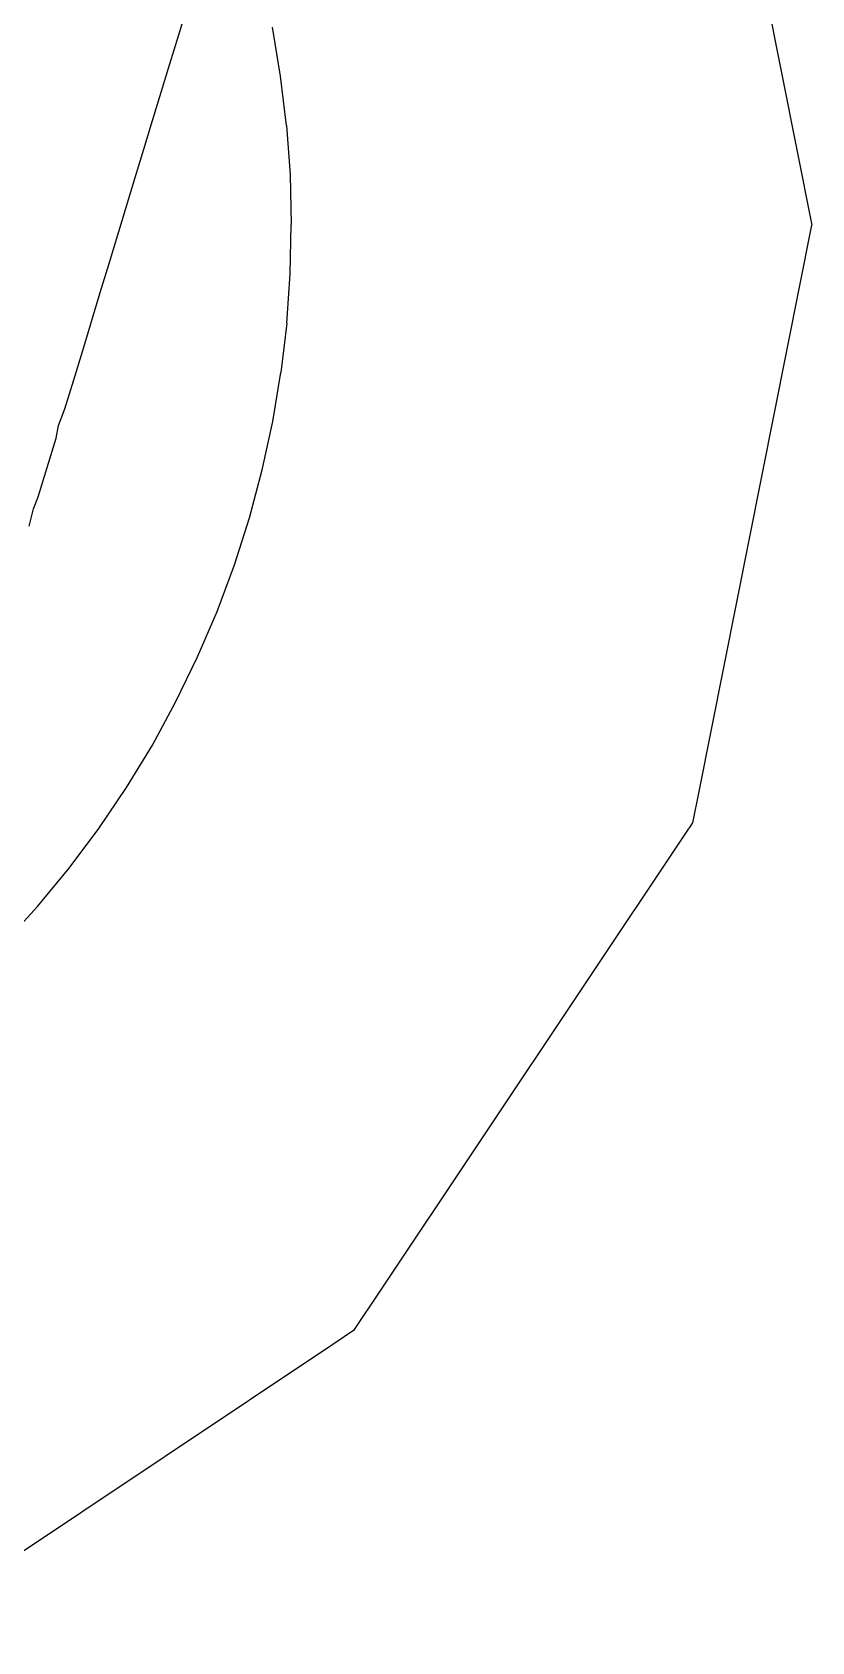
# Model space of a CAD drawing. Header units: millimetres. Extents: x 21 to 5427, y 20 to 4028.
# Drawn here: x 1462.89 to 1470.38, y 1664.69 to 1680.15 of the extents above; entities that cross this region are included whole.
import ezdxf

# ---------------------------------------------------------------- set-up
doc = ezdxf.new("R2010")
doc.units = ezdxf.units.MM

msp = doc.modelspace()

# ---------------------------------------------------------------- linework, layer by layer
for p, q in [((1469.301, 1683.734), (1470.383, 1678.294)), ((1464.299, 1680.114), (1464.381, 1680.385)), ((1465.28, 1679.725), (1465.201, 1680.195)), ((1464.216, 1679.843), (1464.299, 1680.114)), ((1464.133, 1679.571), (1464.216, 1679.843)), ((1465.337, 1679.253), (1465.28, 1679.725)), ((1464.05, 1679.299), (1464.133, 1679.571)), ((1463.967, 1679.025), (1464.05, 1679.299)), ((1465.337, 1679.253), (1465.371, 1678.778)), ((1463.884, 1678.751), (1463.967, 1679.025)), ((1463.8, 1678.477), (1463.884, 1678.751)), ((1465.371, 1678.778), (1465.383, 1678.302)), ((1463.717, 1678.201), (1463.8, 1678.477)), ((1465.372, 1677.826), (1465.383, 1678.302)), ((1469.301, 1672.854), (1470.383, 1678.294)), ((1463.633, 1677.925), (1463.717, 1678.201)), ((1463.548, 1677.648), (1463.633, 1677.925)), ((1465.339, 1677.352), (1465.372, 1677.826)), ((1463.464, 1677.37), (1463.548, 1677.648)), ((1463.379, 1677.091), (1463.464, 1677.37)), ((1465.339, 1677.352), (1465.282, 1676.879)), ((1463.294, 1676.81), (1463.379, 1677.091)), ((1463.208, 1676.529), (1463.294, 1676.81)), ((1465.204, 1676.41), (1465.282, 1676.879)), ((1463.148, 1676.37), (1463.208, 1676.529)), ((1463.123, 1676.248), (1463.148, 1676.37)), ((1465.103, 1675.944), (1465.204, 1676.41)), ((1462.951, 1675.684), (1463.123, 1676.248)), ((1464.98, 1675.485), (1465.103, 1675.944)), ((1462.905, 1675.569), (1462.951, 1675.684)), ((1462.866, 1675.403), (1462.905, 1675.569)), ((1464.836, 1675.031), (1464.98, 1675.485)), ((1464.67, 1674.585), (1464.836, 1675.031)), ((1464.483, 1674.147), (1464.67, 1674.585)), ((1464.275, 1673.719), (1464.483, 1674.147)), ((1464.048, 1673.301), (1464.275, 1673.719)), ((1463.8, 1672.895), (1464.048, 1673.301)), ((1463.534, 1672.5), (1463.8, 1672.895)), ((1469.241, 1672.554), (1469.301, 1672.854)), ((1463.249, 1672.119), (1463.534, 1672.5)), ((1466.229, 1668.045), (1469.168, 1672.444)), ((1469.168, 1672.444), (1469.241, 1672.554)), ((1462.946, 1671.752), (1463.249, 1672.119)), ((1462.626, 1671.399), (1462.946, 1671.752)), ((1465.99, 1667.687), (1466.229, 1668.045)), ((1465.782, 1667.548), (1465.99, 1667.687)), ((1461.501, 1664.688), (1465.782, 1667.548))]:
    msp.add_line(p, q)

doc.saveas('drawing.dxf')
